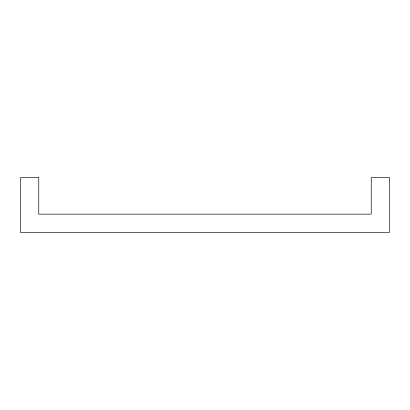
<?xml version="1.0" encoding="UTF-8"?>
<svg xmlns="http://www.w3.org/2000/svg" width="410" height="410" viewBox="0 0 410 410"><rect width="100%" height="100%" fill="white"/><g stroke="black" fill="none" stroke-linecap="round" stroke-linejoin="round"><path stroke-width="0.61" d="M38.765 177.597L20.5 177.597L20.5 232.403L389.5 232.403L389.5 177.597L371.234 177.597L371.234 214.133L38.765 214.133L38.765 177.597"/></g></svg>
